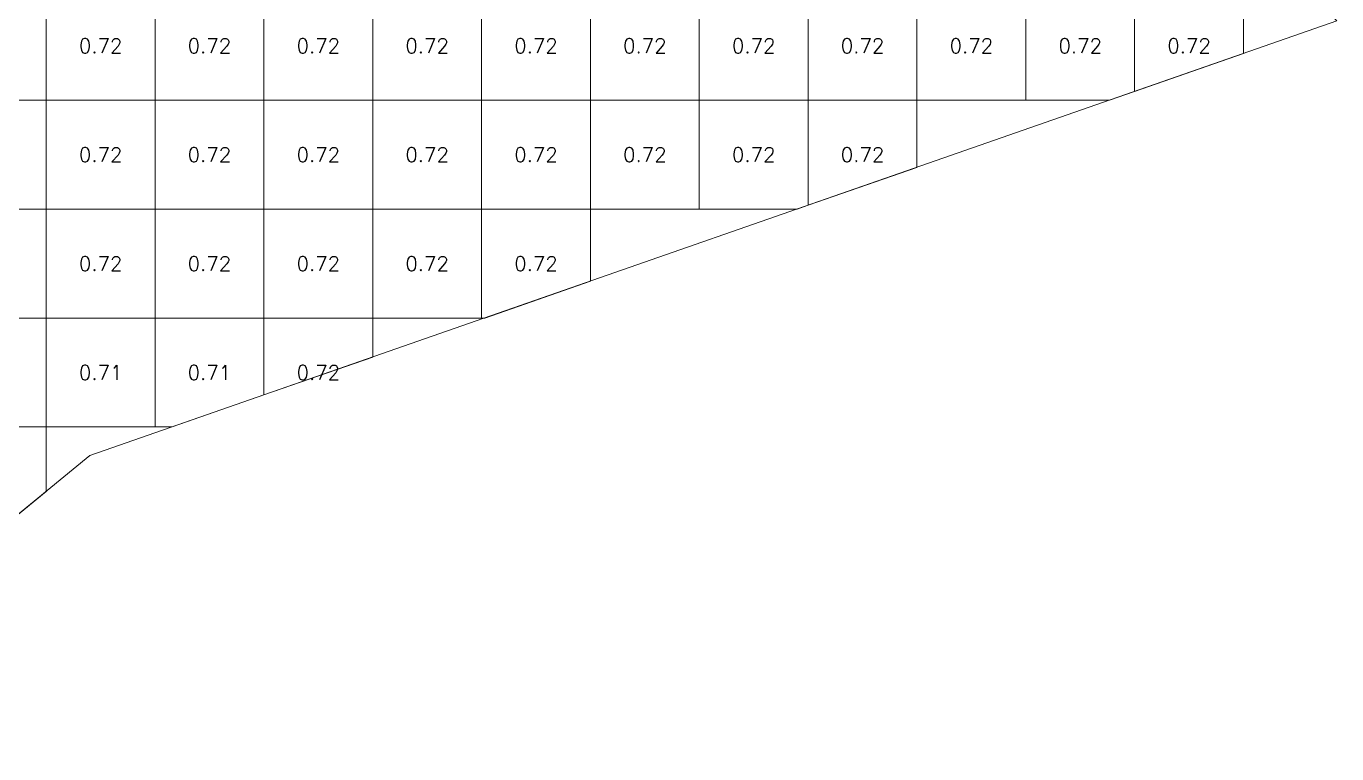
# Model space of a CAD drawing. Header units: inches. Extents: x 469941 to 470089, y 4349675 to 4349818.
# Drawn here: x 469953.54 to 469965.58, y 4349678.65 to 4349685.33 of the extents above; entities that cross this region are included whole.
import ezdxf
from ezdxf.enums import TextEntityAlignment as Align

# ---------------------------------------------------------------- set-up
doc = ezdxf.new("R2010")
doc.units = ezdxf.units.IN
doc.header["$MEASUREMENT"] = 0
doc.layers.add('0.500-1.000', color=7, linetype='Continuous', lineweight=0)
doc.layers.add('爆区方格网', color=7, linetype='Continuous', lineweight=0)
doc.styles.add('3dmine_textStyle_1', font='txt.shx', dxfattribs={"height": 1, "bigfont": 'gbcbig.shx'})

msp = doc.modelspace()

# ---------------------------------------------------------------- linework, layer by layer
at = {"layer": '0.500-1.000', "color": 4, "linetype": 'Continuous', "lineweight": 0, "true_color": 0x00ffff}
msp.add_lwpolyline([(469948.836, 4349690.144), (469950.221, 4349688.994), (469951.539, 4349687.55), (469955.762, 4349687.522), (469956.509, 4349687.517), (469962.578, 4349688.383), (469965.577, 4349685.382), (469954.122, 4349681.391), (469950.778, 4349678.653), (469947.749, 4349681.347), (469947.246, 4349681.819), (469943.719, 4349685.132), (469944.739, 4349687.917), (469945.048, 4349688.759), (469947.907, 4349691.463), (469948.836, 4349690.144)], dxfattribs=at)
at = {"layer": '爆区方格网', "color": 4, "linetype": 'Continuous', "lineweight": 0, "true_color": 0x00ffff, "elevation": 3961.534}
for points in [[(469953.72, 4349684.654), (469952.72, 4349684.654), (469952.72, 4349685.654), (469953.72, 4349685.654), (469953.72, 4349684.654)], [(469954.72, 4349684.654), (469953.72, 4349684.654), (469953.72, 4349685.654), (469954.72, 4349685.654), (469954.72, 4349684.654)], [(469955.72, 4349684.654), (469954.72, 4349684.654), (469954.72, 4349685.654), (469955.72, 4349685.654), (469955.72, 4349684.654)], [(469956.72, 4349684.654), (469955.72, 4349684.654), (469955.72, 4349685.654), (469956.72, 4349685.654), (469956.72, 4349684.654)], [(469957.72, 4349684.654), (469956.72, 4349684.654), (469956.72, 4349685.654), (469957.72, 4349685.654), (469957.72, 4349684.654)], [(469958.72, 4349684.654), (469957.72, 4349684.654), (469957.72, 4349685.654), (469958.72, 4349685.654), (469958.72, 4349684.654)], [(469959.72, 4349684.654), (469958.72, 4349684.654), (469958.72, 4349685.654), (469959.72, 4349685.654), (469959.72, 4349684.654)], [(469960.72, 4349684.654), (469959.72, 4349684.654), (469959.72, 4349685.654), (469960.72, 4349685.654), (469960.72, 4349684.654)], [(469961.72, 4349684.654), (469960.72, 4349684.654), (469960.72, 4349685.654), (469961.72, 4349685.654), (469961.72, 4349684.654)], [(469962.72, 4349684.654), (469961.72, 4349684.654), (469961.72, 4349685.654), (469962.72, 4349685.654), (469962.72, 4349684.654)], [(469963.72, 4349684.735), (469963.489, 4349684.654), (469962.72, 4349684.654), (469962.72, 4349685.654), (469963.72, 4349685.654), (469963.72, 4349684.735)], [(469964.72, 4349685.083), (469963.72, 4349684.735), (469963.72, 4349685.654), (469964.72, 4349685.654), (469964.72, 4349685.083)], [(469953.72, 4349683.654), (469952.72, 4349683.654), (469952.72, 4349684.654), (469953.72, 4349684.654), (469953.72, 4349683.654)], [(469954.72, 4349683.654), (469953.72, 4349683.654), (469953.72, 4349684.654), (469954.72, 4349684.654), (469954.72, 4349683.654)], [(469955.72, 4349683.654), (469954.72, 4349683.654), (469954.72, 4349684.654), (469955.72, 4349684.654), (469955.72, 4349683.654)], [(469956.72, 4349683.654), (469955.72, 4349683.654), (469955.72, 4349684.654), (469956.72, 4349684.654), (469956.72, 4349683.654)], [(469957.72, 4349683.654), (469956.72, 4349683.654), (469956.72, 4349684.654), (469957.72, 4349684.654), (469957.72, 4349683.654)], [(469958.72, 4349683.654), (469957.72, 4349683.654), (469957.72, 4349684.654), (469958.72, 4349684.654), (469958.72, 4349683.654)], [(469959.72, 4349683.654), (469958.72, 4349683.654), (469958.72, 4349684.654), (469959.72, 4349684.654), (469959.72, 4349683.654)], [(469960.72, 4349683.69), (469960.619, 4349683.654), (469959.72, 4349683.654), (469959.72, 4349684.654), (469960.72, 4349684.654), (469960.72, 4349683.69)], [(469961.72, 4349684.038), (469960.72, 4349683.69), (469960.72, 4349684.654), (469961.72, 4349684.654), (469961.72, 4349684.038)], [(469953.72, 4349682.654), (469952.72, 4349682.654), (469952.72, 4349683.654), (469953.72, 4349683.654), (469953.72, 4349682.654)], [(469954.72, 4349682.654), (469953.72, 4349682.654), (469953.72, 4349683.654), (469954.72, 4349683.654), (469954.72, 4349682.654)], [(469955.72, 4349682.654), (469954.72, 4349682.654), (469954.72, 4349683.654), (469955.72, 4349683.654), (469955.72, 4349682.654)], [(469956.72, 4349682.654), (469955.72, 4349682.654), (469955.72, 4349683.654), (469956.72, 4349683.654), (469956.72, 4349682.654)], [(469957.72, 4349682.654), (469956.72, 4349682.654), (469956.72, 4349683.654), (469957.72, 4349683.654), (469957.72, 4349682.654)], [(469958.72, 4349682.993), (469957.749, 4349682.654), (469957.72, 4349682.654), (469957.72, 4349683.654), (469958.72, 4349683.654), (469958.72, 4349682.993)], [(469953.72, 4349681.654), (469952.72, 4349681.654), (469952.72, 4349682.654), (469953.72, 4349682.654), (469953.72, 4349681.654)], [(469954.72, 4349681.654), (469953.72, 4349681.654), (469953.72, 4349682.654), (469954.72, 4349682.654), (469954.72, 4349681.654)], [(469955.72, 4349681.948), (469954.878, 4349681.654), (469954.72, 4349681.654), (469954.72, 4349682.654), (469955.72, 4349682.654), (469955.72, 4349681.948)], [(469956.72, 4349682.296), (469955.72, 4349681.948), (469955.72, 4349682.654), (469956.72, 4349682.654), (469956.72, 4349682.296)], [(469953.72, 4349681.062), (469953.222, 4349680.654), (469952.72, 4349680.654), (469952.72, 4349681.654), (469953.72, 4349681.654), (469953.72, 4349681.062)]]:
    msp.add_lwpolyline(points, dxfattribs=at)

# ---------------------------------------------------------------- texts
at = {"color": 4, "linetype": 'Continuous', "lineweight": 0, "true_color": 0x00ffff, "style": '3dmine_textStyle_1'}
for s, p in [('0.72', (469954.22, 4349685.154, 3961.534)), ('0.72', (469955.22, 4349685.154, 3961.534)), ('0.72', (469956.22, 4349685.154, 3961.534)), ('0.72', (469957.22, 4349685.154, 3961.534)), ('0.72', (469958.22, 4349685.154, 3961.534)), ('0.72', (469959.22, 4349685.154, 3961.534)), ('0.72', (469960.22, 4349685.154, 3961.534)), ('0.72', (469961.22, 4349685.154, 3961.534)), ('0.72', (469962.22, 4349685.154, 3961.534)), ('0.72', (469963.22, 4349685.154, 3961.534)), ('0.72', (469964.22, 4349685.154, 3961.534)), ('0.72', (469954.22, 4349684.154, 3961.534)), ('0.72', (469955.22, 4349684.154, 3961.534)), ('0.72', (469956.22, 4349684.154, 3961.534)), ('0.72', (469957.22, 4349684.154, 3961.534)), ('0.72', (469958.22, 4349684.154, 3961.534)), ('0.72', (469959.22, 4349684.154, 3961.534)), ('0.72', (469960.22, 4349684.154, 3961.534)), ('0.72', (469961.22, 4349684.154, 3961.534)), ('0.72', (469954.22, 4349683.154, 3961.534)), ('0.72', (469955.22, 4349683.154, 3961.534)), ('0.72', (469956.22, 4349683.154, 3961.534)), ('0.72', (469957.22, 4349683.154, 3961.534)), ('0.72', (469958.22, 4349683.154, 3961.534)), ('0.71', (469954.22, 4349682.154, 3961.534)), ('0.71', (469955.22, 4349682.154, 3961.534)), ('0.72', (469956.22, 4349682.154, 3961.534))]:
    msp.add_text(s, height=0.1333, dxfattribs=at).set_placement(p, align=Align.MIDDLE_CENTER)

doc.saveas('drawing.dxf')
